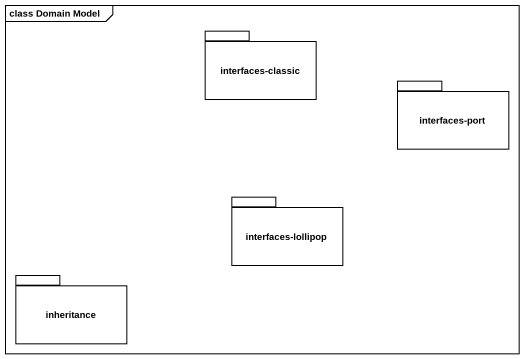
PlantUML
@startuml
mainframe class Domain Model
package "interfaces-classic" as interfaces_classic {
}
package "interfaces-port" as interfaces_port {
}
package "interfaces-lollipop" as interfaces_lollipop {
}
package inheritance {
}
@enduml
